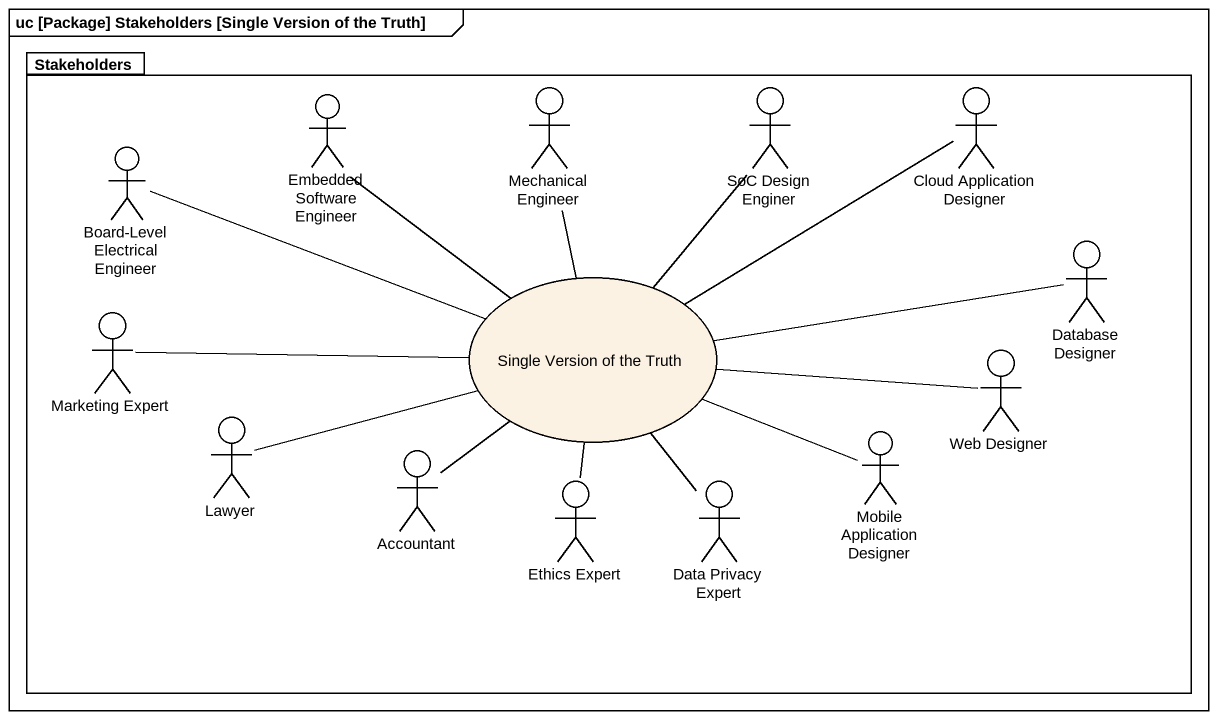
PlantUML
@startuml
mainframe uc [Package] Stakeholders [Single Version of the Truth]
package Stakeholders {
  actor "Embedded Software Engineer" as Embedded_Software_Engineer
  actor "Mechanical Engineer" as Mechanical_Engineer
  actor "SoC Design Enginer" as SoC_Design_Enginer
  actor "Cloud Application Designer" as Cloud_Application_Designer
  actor "Board-Level Electrical Engineer" as Board_Level_Electrical
  actor "Database Designer" as Database_Designer
  actor "Marketing Expert" as Marketing_Expert
  usecase "Single Version of the Truth" as Single_Version_of_the_Truth
  actor "Web Designer" as Web_Designer
  actor Lawyer
  actor Accountant
  actor "Mobile Application Designer" as Mobile_Application_Designer
  actor "Ethics Expert" as Ethics_Expert
  actor "Data Privacy Expert" as Data_Privacy_Expert
}
Embedded_Software_Engineer -- Single_Version_of_the_Truth
Mechanical_Engineer -- Single_Version_of_the_Truth
SoC_Design_Enginer -- Single_Version_of_the_Truth
Cloud_Application_Designer -left- Single_Version_of_the_Truth
Board_Level_Electrical -right- Single_Version_of_the_Truth
Database_Designer -left- Single_Version_of_the_Truth
Marketing_Expert -right- Single_Version_of_the_Truth
Web_Designer -left- Single_Version_of_the_Truth
Lawyer -right- Single_Version_of_the_Truth
Accountant -up- Single_Version_of_the_Truth
Mobile_Application_Designer -left- Single_Version_of_the_Truth
Ethics_Expert -up- Single_Version_of_the_Truth
Data_Privacy_Expert -up- Single_Version_of_the_Truth
@enduml
